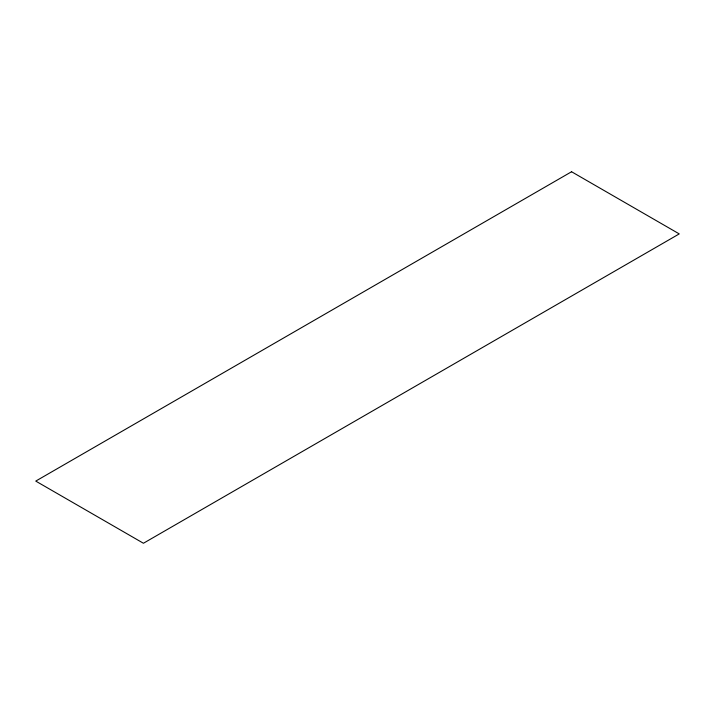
<?xml version="1.0" encoding="UTF-8"?>
<svg xmlns="http://www.w3.org/2000/svg" width="715" height="715" viewBox="0 0 715 715"><rect width="100%" height="100%" fill="white"/><g stroke="black" fill="none" stroke-linecap="round" stroke-linejoin="round"><path stroke-width="1.07" d="M571.571 171.743L35.75 481.097L143.429 543.257L679.25 233.903L571.571 171.743"/></g></svg>
